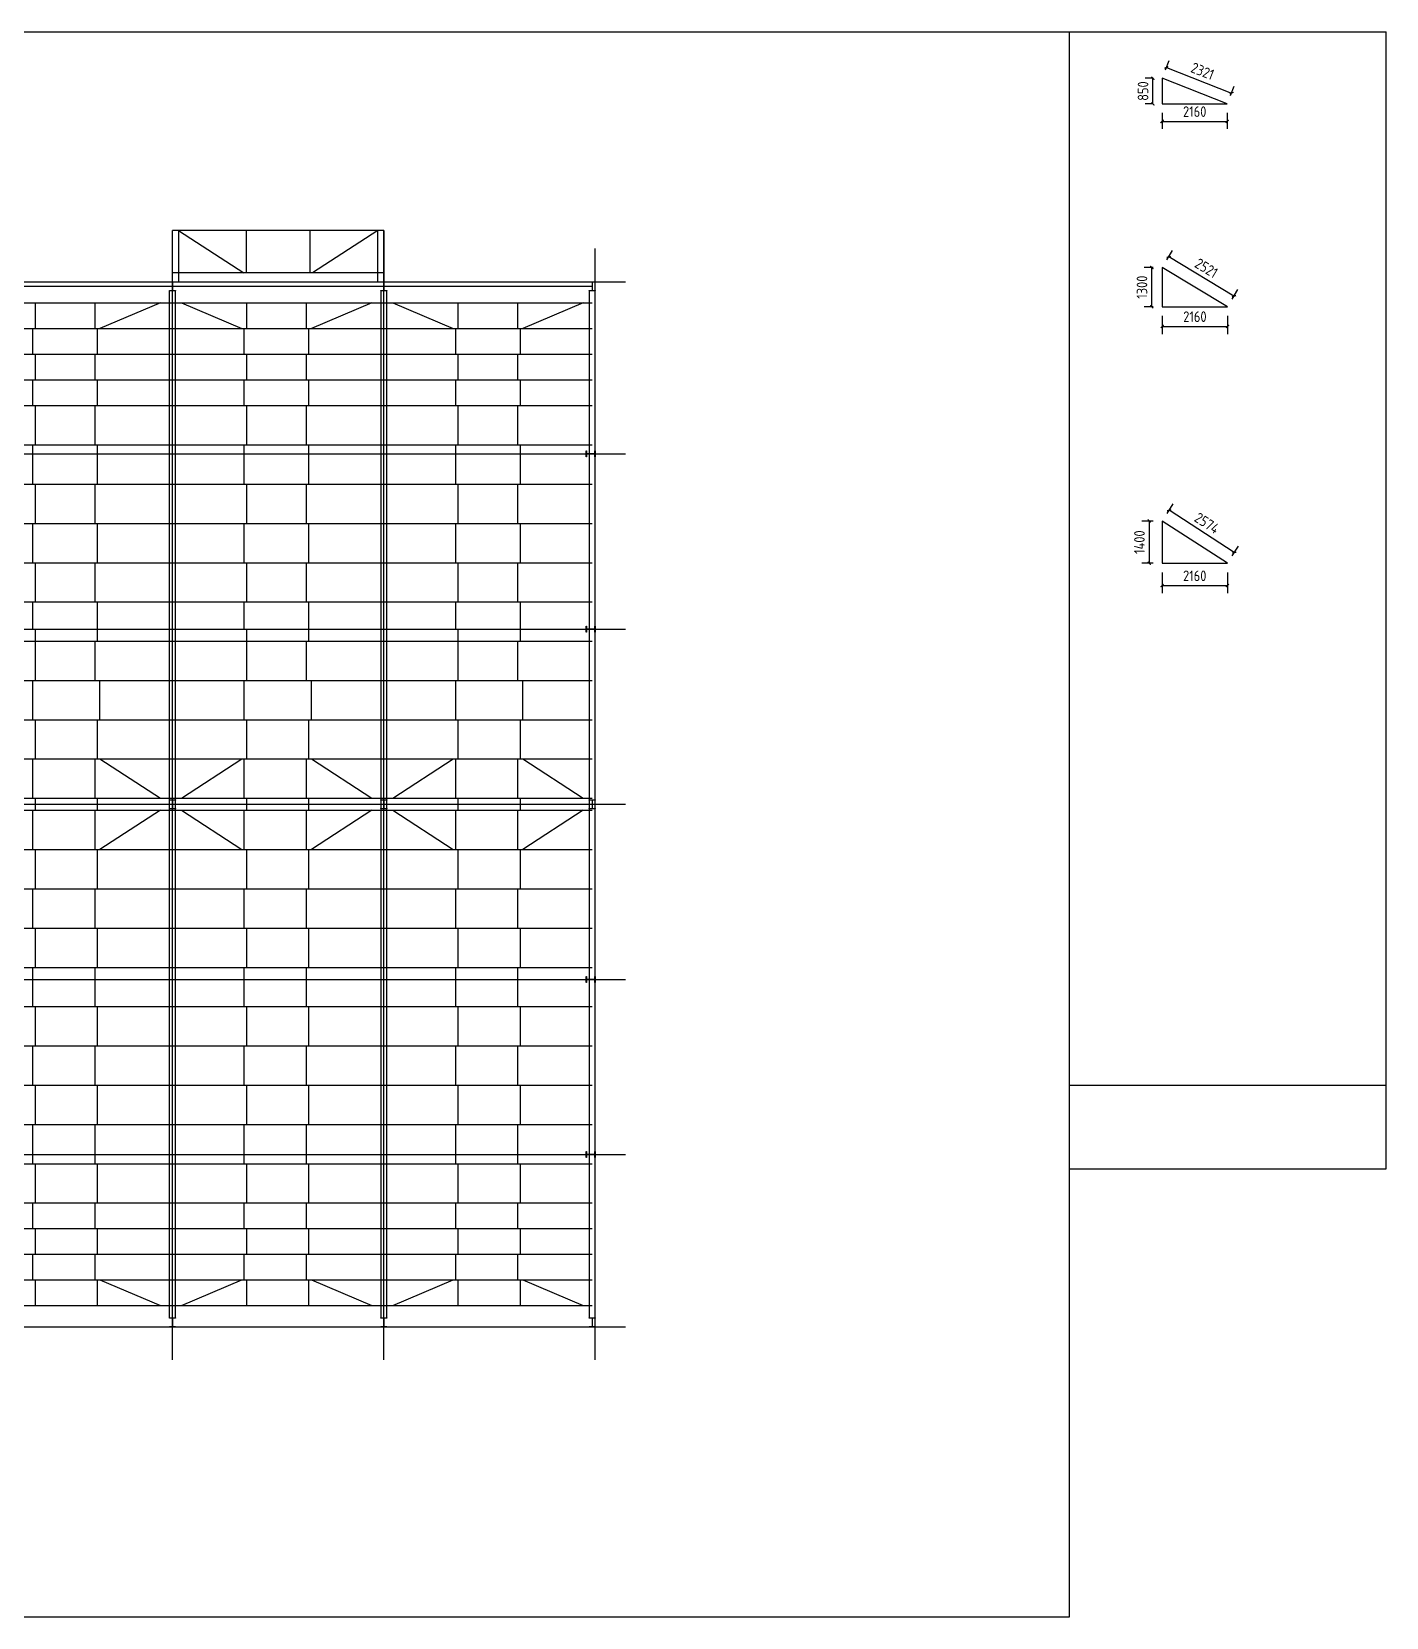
# Model space of a CAD drawing. Extents: x 102162 to 621267, y -39398 to 328893.
# Drawn here: x 409359 to 454212, y 2602 to 55102 of the extents above; entities that cross this region are included whole.
import ezdxf

# ---------------------------------------------------------------- set-up
doc = ezdxf.new("R2010")
doc.units = 0
doc.header["$LTSCALE"] = 1000
doc.header["$MEASUREMENT"] = 0
doc.linetypes.add('DOTE', pattern=[2.42, 2, -0.2, 0.02, -0.2])
doc.layers.add('DOTE', color=1, linetype='Continuous')
doc.styles.get("Standard").update_dxf_attribs({"font": 'gbenor.shx', "bigfont": 'gbcbig.shx'})
doc.dimstyles.get("Standard").update_dxf_attribs({"dimscale": 100, "dimtxt": 3.5, "dimasz": 1, "dimexe": 2.5, "dimexo": 3, "dimgap": 1.5, "dimtad": 1, "dimdec": 0, "dimzin": 0, "dimdsep": 46, "dimtxsty": 'Standard', "dimblk": 'ARCHTICK', "dimcen": 0.09, "dimadec": 0, "dimazin": 0, "dimtfac": 1, "dimtdec": 0, "dimtix": 1, "dimtmove": 2, "dimatfit": 3, "dimfxl": 1, "dimtolj": 1, "dimtzin": 0, "dimarcsym": 0})

# ---------------------------------------------------------------- blocks, each defined once
blk = doc.blocks.new('_ArchTick')
at = {"color": 0, "linetype": 'ByBlock', "const_width": 0.4}
blk.add_lwpolyline([(-0.5, -0.5), (0.5, 0.5)], dxfattribs=at)
blk = doc.blocks.new('*D3159')
at = {"color": 0, "lineweight": -2}
for p, q in [((446488, 53561), (446232, 53561)), ((446482, 52711), (446482, 53561)), ((446488, 52711), (446232, 52711))]:
    blk.add_line(p, q, dxfattribs=at)
at = {"layer": 'Defpoints', "color": 0}
for p in [(446482, 53561), (446788, 53561), (446788, 52711)]:
    blk.add_point(p, dxfattribs=at)
at = {"color": 0, "lineweight": -2, "xscale": 100, "yscale": 100, "zscale": 100}
for p, rotation in [((446482, 53561), 90), ((446482, 52711), 270)]:
    blk.add_blockref('_ArchTick', p, dxfattribs=dict(at, rotation=rotation))
at = {"color": 0, "insert": (446157, 53136), "char_height": 350, "attachment_point": 5, "rotation": 90}
blk.add_mtext('\\A1;850', dxfattribs=at)
blk = doc.blocks.new('*D3160')
at = {"color": 0, "lineweight": -2}
for p, q in [((446788, 52411), (446788, 51881)), ((446788, 52131), (448948, 52131)), ((448948, 52411), (448948, 51881))]:
    blk.add_line(p, q, dxfattribs=at)
at = {"layer": 'Defpoints', "color": 0}
for p in [(446788, 52711), (448948, 52711), (448948, 52131)]:
    blk.add_point(p, dxfattribs=at)
at = {"color": 0, "lineweight": -2, "xscale": 100, "yscale": 100, "zscale": 100, "rotation": 180}
blk.add_blockref('_ArchTick', (446788, 52131), dxfattribs=at)
at = {"color": 0, "lineweight": -2, "xscale": 100, "yscale": 100, "zscale": 100}
blk.add_blockref('_ArchTick', (448948, 52131), dxfattribs=at)
at = {"color": 0, "insert": (447868, 52456), "char_height": 350, "attachment_point": 5}
blk.add_mtext('\\A1;2160', dxfattribs=at)
blk = doc.blocks.new('*D3161')
at = {"color": 0, "lineweight": -2}
for p, q in [((446898, 53840), (447020, 54152)), ((446929, 53920), (449089, 53070)), ((449058, 52990), (449180, 53302))]:
    blk.add_line(p, q, dxfattribs=at)
at = {"layer": 'Defpoints', "color": 0}
for p in [(446788, 53561), (449089, 53070), (448948, 52711)]:
    blk.add_point(p, dxfattribs=at)
at = {"color": 0, "lineweight": -2, "xscale": 100, "yscale": 100, "zscale": 100}
for p, rotation in [((446929, 53920), 158.519443524966), ((449089, 53070), 338.5194435249659)]:
    blk.add_blockref('_ArchTick', p, dxfattribs=dict(at, rotation=rotation))
at = {"color": 0, "insert": (448128, 53797), "char_height": 350, "attachment_point": 5, "rotation": 338.5194}
blk.add_mtext('\\A1;2321', dxfattribs=at)
blk = doc.blocks.new('*D3162')
at = {"color": 0, "lineweight": -2}
for p, q in [((446495, 47293), (446197, 47293)), ((446447, 45993), (446447, 47293)), ((446495, 45993), (446197, 45993))]:
    blk.add_line(p, q, dxfattribs=at)
at = {"layer": 'Defpoints', "color": 0}
for p in [(446447, 47293), (446795, 47293), (446795, 45993)]:
    blk.add_point(p, dxfattribs=at)
at = {"color": 0, "lineweight": -2, "xscale": 100, "yscale": 100, "zscale": 100}
for p, rotation in [((446447, 47293), 90), ((446447, 45993), 270)]:
    blk.add_blockref('_ArchTick', p, dxfattribs=dict(at, rotation=rotation))
at = {"color": 0, "insert": (446122, 46643), "char_height": 350, "attachment_point": 5, "rotation": 90}
blk.add_mtext('\\A1;1300', dxfattribs=at)
blk = doc.blocks.new('*D3163')
at = {"color": 0, "lineweight": -2}
for p, q in [((446795, 45693), (446795, 45091)), ((448955, 45693), (448955, 45091)), ((446795, 45341), (448955, 45341))]:
    blk.add_line(p, q, dxfattribs=at)
at = {"layer": 'Defpoints', "color": 0}
for p in [(446795, 45993), (448955, 45993), (448955, 45341)]:
    blk.add_point(p, dxfattribs=at)
at = {"color": 0, "lineweight": -2, "xscale": 100, "yscale": 100, "zscale": 100, "rotation": 180}
blk.add_blockref('_ArchTick', (446795, 45341), dxfattribs=at)
at = {"color": 0, "lineweight": -2, "xscale": 100, "yscale": 100, "zscale": 100}
blk.add_blockref('_ArchTick', (448955, 45341), dxfattribs=at)
at = {"color": 0, "insert": (447875, 45666), "char_height": 350, "attachment_point": 5}
blk.add_mtext('\\A1;2160', dxfattribs=at)
blk = doc.blocks.new('*D3164')
at = {"color": 0, "lineweight": -2}
for p, q in [((446950, 47550), (447138, 47861)), ((449169, 46347), (447009, 47647)), ((449110, 46250), (449298, 46561))]:
    blk.add_line(p, q, dxfattribs=at)
at = {"layer": 'Defpoints', "color": 0}
for p in [(446795, 47293), (447009, 47647), (448955, 45993)]:
    blk.add_point(p, dxfattribs=at)
at = {"color": 0, "lineweight": -2, "xscale": 100, "yscale": 100, "zscale": 100}
for p, rotation in [((447009, 47647), 148.9582900745114), ((449169, 46347), 328.9582900745114)]:
    blk.add_blockref('_ArchTick', p, dxfattribs=dict(at, rotation=rotation))
at = {"color": 0, "insert": (448256, 47276), "char_height": 350, "attachment_point": 5, "rotation": 328.9583}
blk.add_mtext('\\A1;2521', dxfattribs=at)
blk = doc.blocks.new('*D3165')
at = {"color": 0, "lineweight": -2}
for p, q in [((446489, 38900), (446112, 38900)), ((446362, 38900), (446362, 37500)), ((446489, 37500), (446112, 37500))]:
    blk.add_line(p, q, dxfattribs=at)
at = {"layer": 'Defpoints', "color": 0}
for p in [(446789, 38900), (446362, 37500), (446789, 37500)]:
    blk.add_point(p, dxfattribs=at)
at = {"color": 0, "lineweight": -2, "xscale": 100, "yscale": 100, "zscale": 100}
for p, rotation in [((446362, 38900), 90), ((446362, 37500), 270)]:
    blk.add_blockref('_ArchTick', p, dxfattribs=dict(at, rotation=rotation))
at = {"color": 0, "insert": (446037, 38200), "char_height": 350, "attachment_point": 5, "rotation": 90}
blk.add_mtext('\\A1;1400', dxfattribs=at)
blk = doc.blocks.new('*D3166')
at = {"color": 0, "lineweight": -2}
for p, q in [((446789, 37200), (446789, 36510)), ((446789, 36760), (448949, 36760)), ((448949, 37200), (448949, 36510))]:
    blk.add_line(p, q, dxfattribs=at)
at = {"layer": 'Defpoints', "color": 0}
for p in [(446789, 37500), (448949, 37500), (448949, 36760)]:
    blk.add_point(p, dxfattribs=at)
at = {"color": 0, "lineweight": -2, "xscale": 100, "yscale": 100, "zscale": 100, "rotation": 180}
blk.add_blockref('_ArchTick', (446789, 36760), dxfattribs=at)
at = {"color": 0, "lineweight": -2, "xscale": 100, "yscale": 100, "zscale": 100}
blk.add_blockref('_ArchTick', (448949, 36760), dxfattribs=at)
at = {"color": 0, "insert": (447869, 37085), "char_height": 350, "attachment_point": 5}
blk.add_mtext('\\A1;2160', dxfattribs=at)
blk = doc.blocks.new('*D3167')
at = {"color": 0, "lineweight": -2}
for p, q in [((446952, 39152), (447156, 39466)), ((449180, 37856), (447020, 39256)), ((449112, 37752), (449316, 38066))]:
    blk.add_line(p, q, dxfattribs=at)
at = {"layer": 'Defpoints', "color": 0}
for p in [(446789, 38900), (447020, 39256), (448949, 37500)]:
    blk.add_point(p, dxfattribs=at)
at = {"color": 0, "lineweight": -2, "xscale": 100, "yscale": 100, "zscale": 100}
for p, rotation in [((447020, 39256), 147.0507848834096), ((449180, 37856), 327.0507848834096)]:
    blk.add_blockref('_ArchTick', p, dxfattribs=dict(at, rotation=rotation))
at = {"color": 0, "insert": (448276, 38829), "char_height": 350, "attachment_point": 5, "rotation": 327.0508}
blk.add_mtext('\\A1;2574', dxfattribs=at)

msp = doc.modelspace()

# ---------------------------------------------------------------- linework, layer by layer
for p, q in [((443711.7, 55101.7), (454211.7, 55101.7)), ((454211.7, 17451.7), (454211.7, 55101.7)), ((446787.8, 53561.3), (446787.8, 52711.3)), ((448947.8, 52711.3), (446787.8, 53561.3)), ((446787.8, 52711.3), (448947.8, 52711.3)), ((414019.4, 46821.1), (414019.4, 48521.1)), ((421019.4, 48521.1), (421019.4, 46821.1)), ((446795.4, 47292.6), (446795.4, 45992.6)), ((448955.4, 45992.6), (446795.4, 47292.6)), ((386122.4, 46121.1), (427916.4, 46121.1)), ((446795.4, 45992.6), (448955.4, 45992.6)), ((386122.4, 45271.1), (427916.4, 45271.1)), ((386122.4, 44421.1), (427916.4, 44421.1)), ((386122.4, 43571.1), (427916.4, 43571.1)), ((386122.4, 42721.1), (427916.4, 42721.1)), ((386122.4, 41421.1), (427916.4, 41421.1)), ((386122.4, 40121.1), (427916.4, 40121.1)), ((446788.7, 38899.9), (446788.7, 37499.9)), ((448948.7, 37499.9), (446788.7, 38899.9)), ((386122.4, 38821.1), (427916.4, 38821.1)), ((386122.4, 37521.1), (427916.4, 37521.1)), ((446788.7, 37499.9), (448948.7, 37499.9)), ((386122.4, 36221.1), (427916.4, 36221.1)), ((386122.4, 34921.1), (427916.4, 34921.1)), ((386122.4, 33621.1), (427916.4, 33621.1)), ((386122.4, 32321.1), (427916.4, 32321.1)), ((386122.4, 31021.1), (427916.4, 31021.1)), ((386122.4, 29721.1), (427916.4, 29721.1)), ((386122.4, 29321.1), (427916.4, 29321.1)), ((386122.4, 28021.1), (427916.4, 28021.1)), ((386122.4, 26721.1), (427916.4, 26721.1)), ((386122.4, 25421.1), (427916.4, 25421.1)), ((386122.4, 24121.1), (427916.4, 24121.1)), ((386122.4, 22821.1), (427916.4, 22821.1)), ((386122.4, 21521.1), (427916.4, 21521.1)), ((386122.4, 20221.1), (427916.4, 20221.1)), ((386122.4, 18921.1), (427916.4, 18921.1)), ((386122.4, 17621.1), (427916.4, 17621.1)), ((386122.4, 16321.1), (427916.4, 16321.1)), ((386122.4, 15471.1), (427916.4, 15471.1)), ((386122.4, 14621.1), (427916.4, 14621.1)), ((386122.4, 13771.1), (427916.4, 13771.1)), ((386122.4, 12921.1), (427916.4, 12921.1))]:
    msp.add_line(p, q)
at = {"color": 0}
for p, q in [((421019.4, 48521.1), (414019.4, 48521.1)), ((414219.4, 48521.1), (414219.4, 46821.1)), ((420819.4, 46821.1), (420819.4, 48521.1)), ((421019.4, 46821.1), (421019.4, 48521.1)), ((421019.4, 47121.1), (414019.4, 47121.1))]:
    msp.add_line(p, q, dxfattribs=at)
at = {"color": 6}
for p, q in [((414219.4, 48521.1), (416379.4, 47121.1)), ((416459.4, 48521.1), (416459.4, 47121.1)), ((418579.4, 47121.1), (418579.4, 48521.1)), ((420819.4, 48521.1), (418659.4, 47121.1)), ((409479.4, 45271.1), (409479.4, 46121.1)), ((411459.4, 45271.1), (411459.4, 46121.1)), ((413619.4, 46121.1), (411619.4, 45271.1)), ((414319.4, 46121.1), (416319.4, 45271.1)), ((416479.4, 45271.1), (416479.4, 46121.1)), ((418459.4, 45271.1), (418459.4, 46121.1)), ((420619.4, 46121.1), (418619.4, 45271.1)), ((421319.4, 46121.1), (423319.4, 45271.1)), ((423479.4, 45271.1), (423479.4, 46121.1)), ((425459.4, 45271.1), (425459.4, 46121.1)), ((427619.4, 46121.1), (425619.4, 45271.1)), ((409399.4, 44421.1), (409399.4, 45271.1)), ((411539.4, 44421.1), (411539.4, 45271.1)), ((416399.4, 44421.1), (416399.4, 45271.1)), ((418539.4, 44421.1), (418539.4, 45271.1)), ((423399.4, 44421.1), (423399.4, 45271.1)), ((425539.4, 44421.1), (425539.4, 45271.1)), ((409479.4, 43571.1), (409479.4, 44421.1)), ((411459.4, 43571.1), (411459.4, 44421.1)), ((416479.4, 43571.1), (416479.4, 44421.1)), ((418459.4, 43571.1), (418459.4, 44421.1)), ((423479.4, 43571.1), (423479.4, 44421.1)), ((425459.4, 43571.1), (425459.4, 44421.1)), ((409399.4, 42721.1), (409399.4, 43571.1)), ((411539.4, 42721.1), (411539.4, 43571.1)), ((416399.4, 42721.1), (416399.4, 43571.1)), ((418539.4, 42721.1), (418539.4, 43571.1)), ((423399.4, 42721.1), (423399.4, 43571.1)), ((425539.4, 42721.1), (425539.4, 43571.1)), ((409479.4, 41421.1), (409479.4, 42721.1)), ((411459.4, 41421.1), (411459.4, 42721.1)), ((416479.4, 41421.1), (416479.4, 42721.1)), ((418459.4, 41421.1), (418459.4, 42721.1)), ((423479.4, 41421.1), (423479.4, 42721.1)), ((425459.4, 41421.1), (425459.4, 42721.1)), ((409399.4, 40121.1), (409399.4, 41421.1)), ((411539.4, 40121.1), (411539.4, 41421.1)), ((416399.4, 40121.1), (416399.4, 41421.1)), ((418539.4, 40121.1), (418539.4, 41421.1)), ((423399.4, 40121.1), (423399.4, 41421.1)), ((425539.4, 40121.1), (425539.4, 41421.1)), ((409479.4, 38821.1), (409479.4, 40121.1)), ((411459.4, 38821.1), (411459.4, 40121.1)), ((416479.4, 38821.1), (416479.4, 40121.1)), ((418459.4, 38821.1), (418459.4, 40121.1)), ((423479.4, 38821.1), (423479.4, 40121.1)), ((425459.4, 38821.1), (425459.4, 40121.1)), ((409399.4, 37521.1), (409399.4, 38821.1)), ((411539.4, 37521.1), (411539.4, 38821.1)), ((416399.4, 37521.1), (416399.4, 38821.1)), ((418539.4, 37521.1), (418539.4, 38821.1)), ((423399.4, 37521.1), (423399.4, 38821.1)), ((425539.4, 37521.1), (425539.4, 38821.1)), ((409479.4, 36221.1), (409479.4, 37521.1)), ((411459.4, 36221.1), (411459.4, 37521.1)), ((416479.4, 36221.1), (416479.4, 37521.1)), ((418459.4, 36221.1), (418459.4, 37521.1)), ((423479.4, 36221.1), (423479.4, 37521.1)), ((425459.4, 36221.1), (425459.4, 37521.1)), ((409399.4, 35321.1), (409399.4, 36221.1)), ((411539.4, 34921.1), (411539.4, 36221.1)), ((416399.4, 35321.1), (416399.4, 36221.1)), ((418539.4, 34921.1), (418539.4, 36221.1)), ((423399.4, 35321.1), (423399.4, 36221.1)), ((425539.4, 34921.1), (425539.4, 36221.1)), ((409479.4, 33621.1), (409479.4, 35321.1)), ((416479.4, 33621.1), (416479.4, 35321.1)), ((423479.4, 33621.1), (423479.4, 35321.1)), ((411459.4, 33621.1), (411459.4, 34921.1)), ((418459.4, 33621.1), (418459.4, 34921.1)), ((425459.4, 33621.1), (425459.4, 34921.1)), ((409399.4, 32321.1), (409399.4, 33621.1)), ((411619.4, 32321.1), (411619.4, 33621.1)), ((416399.4, 32321.1), (416399.4, 33621.1)), ((418619.4, 32321.1), (418619.4, 33621.1)), ((423399.4, 32321.1), (423399.4, 33621.1)), ((425619.4, 32321.1), (425619.4, 33621.1)), ((409479.4, 31021.1), (409479.4, 32321.1)), ((411539.4, 31021.1), (411539.4, 32321.1)), ((416479.4, 31021.1), (416479.4, 32321.1)), ((418539.4, 31021.1), (418539.4, 32321.1)), ((423479.4, 31021.1), (423479.4, 32321.1)), ((425539.4, 31021.1), (425539.4, 32321.1)), ((409399.4, 29721.1), (409399.4, 31021.1)), ((411459.4, 29721.1), (411459.4, 31021.1)), ((411619.4, 31021.1), (413619.4, 29721.1)), ((414319.4, 29721.1), (416319.4, 31021.1)), ((416399.4, 29721.1), (416399.4, 31021.1)), ((418459.4, 29721.1), (418459.4, 31021.1)), ((418619.4, 31021.1), (420619.4, 29721.1)), ((421319.4, 29721.1), (423319.4, 31021.1)), ((423399.4, 29721.1), (423399.4, 31021.1)), ((425459.4, 29721.1), (425459.4, 31021.1)), ((425619.4, 31021.1), (427619.4, 29721.1)), ((409479.4, 29321.1), (409479.4, 29721.1)), ((411539.4, 29321.1), (411539.4, 29721.1)), ((416479.4, 29321.1), (416479.4, 29721.1)), ((418539.4, 29321.1), (418539.4, 29721.1)), ((423479.4, 29321.1), (423479.4, 29721.1)), ((425539.4, 29321.1), (425539.4, 29721.1)), ((409399.4, 28021.1), (409399.4, 29321.1)), ((411459.4, 28021.1), (411459.4, 29321.1)), ((413619.4, 29321.1), (411619.4, 28021.1)), ((414319.4, 29321.1), (416319.4, 28021.1)), ((416399.4, 28021.1), (416399.4, 29321.1)), ((418459.4, 28021.1), (418459.4, 29321.1)), ((420619.4, 29321.1), (418619.4, 28021.1)), ((421319.4, 29321.1), (423319.4, 28021.1)), ((423399.4, 28021.1), (423399.4, 29321.1)), ((425459.4, 28021.1), (425459.4, 29321.1)), ((427619.4, 29321.1), (425619.4, 28021.1)), ((409479.4, 26721.1), (409479.4, 28021.1)), ((411539.4, 26721.1), (411539.4, 28021.1)), ((416479.4, 26721.1), (416479.4, 28021.1)), ((418539.4, 26721.1), (418539.4, 28021.1)), ((423479.4, 26721.1), (423479.4, 28021.1)), ((425539.4, 26721.1), (425539.4, 28021.1)), ((409399.4, 25421.1), (409399.4, 26721.1)), ((411459.4, 25421.1), (411459.4, 26721.1)), ((416399.4, 25421.1), (416399.4, 26721.1)), ((418459.4, 25421.1), (418459.4, 26721.1)), ((423399.4, 25421.1), (423399.4, 26721.1)), ((425459.4, 25421.1), (425459.4, 26721.1)), ((409479.4, 24121.1), (409479.4, 25421.1)), ((411539.4, 24121.1), (411539.4, 25421.1)), ((416479.4, 24121.1), (416479.4, 25421.1)), ((418539.4, 24121.1), (418539.4, 25421.1)), ((423479.4, 24121.1), (423479.4, 25421.1)), ((425539.4, 24121.1), (425539.4, 25421.1)), ((409399.4, 22821.1), (409399.4, 24121.1)), ((411459.4, 22821.1), (411459.4, 24121.1)), ((416399.4, 22821.1), (416399.4, 24121.1)), ((418459.4, 22821.1), (418459.4, 24121.1)), ((423399.4, 22821.1), (423399.4, 24121.1)), ((425459.4, 22821.1), (425459.4, 24121.1)), ((409479.4, 21521.1), (409479.4, 22821.1)), ((411539.4, 21521.1), (411539.4, 22821.1)), ((416479.4, 21521.1), (416479.4, 22821.1)), ((418539.4, 21521.1), (418539.4, 22821.1)), ((423479.4, 21521.1), (423479.4, 22821.1)), ((425539.4, 21521.1), (425539.4, 22821.1)), ((409399.4, 20221.1), (409399.4, 21521.1)), ((411459.4, 20221.1), (411459.4, 21521.1)), ((416399.4, 20221.1), (416399.4, 21521.1)), ((418459.4, 20221.1), (418459.4, 21521.1)), ((423399.4, 20221.1), (423399.4, 21521.1)), ((425459.4, 20221.1), (425459.4, 21521.1)), ((409479.4, 18921.1), (409479.4, 20221.1)), ((411539.4, 18921.1), (411539.4, 20221.1)), ((416479.4, 18921.1), (416479.4, 20221.1)), ((418539.4, 18921.1), (418539.4, 20221.1)), ((423479.4, 18921.1), (423479.4, 20221.1)), ((425539.4, 18921.1), (425539.4, 20221.1)), ((409399.4, 17621.1), (409399.4, 18921.1)), ((411459.4, 17621.1), (411459.4, 18921.1)), ((416399.4, 17621.1), (416399.4, 18921.1)), ((418459.4, 17621.1), (418459.4, 18921.1)), ((423399.4, 17621.1), (423399.4, 18921.1)), ((425459.4, 17621.1), (425459.4, 18921.1)), ((409479.4, 16321.1), (409479.4, 17621.1)), ((411539.4, 16321.1), (411539.4, 17621.1)), ((416479.4, 16321.1), (416479.4, 17621.1)), ((418539.4, 16321.1), (418539.4, 17621.1)), ((423479.4, 16321.1), (423479.4, 17621.1)), ((425539.4, 16321.1), (425539.4, 17621.1)), ((409399.4, 15471.1), (409399.4, 16321.1)), ((411459.4, 15471.1), (411459.4, 16321.1)), ((416399.4, 15471.1), (416399.4, 16321.1)), ((418459.4, 15471.1), (418459.4, 16321.1)), ((423399.4, 15471.1), (423399.4, 16321.1)), ((425459.4, 15471.1), (425459.4, 16321.1)), ((409479.4, 14621.1), (409479.4, 15471.1)), ((411539.4, 14621.1), (411539.4, 15471.1)), ((416479.4, 14621.1), (416479.4, 15471.1)), ((418539.4, 14621.1), (418539.4, 15471.1)), ((423479.4, 14621.1), (423479.4, 15471.1)), ((425539.4, 14621.1), (425539.4, 15471.1)), ((409399.4, 13771.1), (409399.4, 14621.1)), ((411459.4, 13771.1), (411459.4, 14621.1)), ((416399.4, 13771.1), (416399.4, 14621.1)), ((418459.4, 13771.1), (418459.4, 14621.1)), ((423399.4, 13771.1), (423399.4, 14621.1)), ((425459.4, 13771.1), (425459.4, 14621.1)), ((409479.4, 12921.1), (409479.4, 13771.1)), ((411539.4, 12921.1), (411539.4, 13771.1)), ((411619.4, 13771.1), (413619.4, 12921.1)), ((414319.4, 12921.1), (416319.4, 13771.1)), ((416479.4, 12921.1), (416479.4, 13771.1)), ((418539.4, 12921.1), (418539.4, 13771.1)), ((418619.4, 13771.1), (420619.4, 12921.1)), ((421319.4, 12921.1), (423319.4, 13771.1)), ((423479.4, 12921.1), (423479.4, 13771.1)), ((425539.4, 12921.1), (425539.4, 13771.1)), ((425619.4, 13771.1), (427619.4, 12921.1))]:
    msp.add_line(p, q, dxfattribs=at)
at = {"color": 4}
for p, q in [((413919.4, 46811.1), (413919.4, 46821.1)), ((413919.4, 46821.1), (414019.4, 46821.1)), ((414119.4, 46811.1), (413919.4, 46811.1)), ((414019.4, 46821.1), (414119.4, 46821.1)), ((414119.4, 46821.1), (414119.4, 46811.1)), ((420919.4, 46811.1), (420919.4, 46821.1)), ((420919.4, 46821.1), (421019.4, 46821.1)), ((421119.4, 46811.1), (420919.4, 46811.1)), ((421019.4, 46821.1), (421119.4, 46821.1)), ((421119.4, 46821.1), (421119.4, 46811.1)), ((427819.4, 46811.1), (427819.4, 46821.1)), ((427819.4, 46821.1), (427919.4, 46821.1)), ((428019.4, 46811.1), (427819.4, 46811.1)), ((427919.4, 46821.1), (428019.4, 46821.1)), ((428019.4, 46821.1), (428019.4, 46811.1)), ((413919.4, 46521.1), (413919.4, 46531.1)), ((413919.4, 46531.1), (414119.4, 46531.1)), ((414019.4, 46521.1), (413919.4, 46521.1)), ((413919.4, 12521.1), (413919.4, 46521.1)), ((414119.4, 46521.1), (414019.4, 46521.1)), ((414119.4, 46531.1), (414119.4, 46521.1)), ((414119.4, 12521.1), (414119.4, 46521.1)), ((420919.4, 46521.1), (420919.4, 46531.1)), ((420919.4, 46531.1), (421119.4, 46531.1)), ((421019.4, 46521.1), (420919.4, 46521.1)), ((420919.4, 46521.1), (420919.4, 12521.1)), ((421119.4, 46521.1), (421019.4, 46521.1)), ((421119.4, 46531.1), (421119.4, 46521.1)), ((421119.4, 12521.1), (421119.4, 46521.1)), ((427819.4, 46521.1), (427819.4, 46531.1)), ((427819.4, 46531.1), (428019.4, 46531.1)), ((427919.4, 46521.1), (427819.4, 46521.1)), ((427819.4, 46521.1), (427819.4, 12521.1)), ((428019.4, 46521.1), (427919.4, 46521.1)), ((428019.4, 46531.1), (428019.4, 46521.1)), ((428019.4, 12521.1), (428019.4, 46521.1)), ((427719.4, 41121.1), (427719.4, 41221.1)), ((427719.4, 41221.1), (427729.4, 41221.1)), ((427719.4, 41021.1), (427719.4, 41121.1)), ((427729.4, 41021.1), (427719.4, 41021.1)), ((427729.4, 41221.1), (427729.4, 41021.1)), ((428009.4, 41021.1), (428009.4, 41221.1)), ((428009.4, 41221.1), (428019.4, 41221.1)), ((428019.4, 41021.1), (428009.4, 41021.1)), ((428019.4, 41221.1), (428019.4, 41121.1)), ((428019.4, 41121.1), (428019.4, 41021.1)), ((427719.4, 35321.1), (427719.4, 35421.1)), ((427719.4, 35421.1), (427729.4, 35421.1)), ((427719.4, 35221.1), (427719.4, 35321.1)), ((427729.4, 35221.1), (427719.4, 35221.1)), ((427729.4, 35421.1), (427729.4, 35221.1)), ((428009.4, 35221.1), (428009.4, 35421.1)), ((428009.4, 35421.1), (428019.4, 35421.1)), ((428019.4, 35221.1), (428009.4, 35221.1)), ((428019.4, 35421.1), (428019.4, 35321.1)), ((428019.4, 35321.1), (428019.4, 35221.1)), ((413919.4, 29661.1), (413919.4, 29671.1)), ((413919.4, 29671.1), (414019.4, 29671.1)), ((414119.4, 29661.1), (413919.4, 29661.1)), ((414019.4, 29671.1), (414119.4, 29671.1)), ((414119.4, 29671.1), (414119.4, 29661.1)), ((420919.4, 29661.1), (420919.4, 29671.1)), ((420919.4, 29671.1), (421019.4, 29671.1)), ((421119.4, 29661.1), (420919.4, 29661.1)), ((421019.4, 29671.1), (421119.4, 29671.1)), ((421119.4, 29671.1), (421119.4, 29661.1)), ((427819.4, 29661.1), (427819.4, 29671.1)), ((427819.4, 29671.1), (427919.4, 29671.1)), ((428019.4, 29661.1), (427819.4, 29661.1)), ((427919.4, 29671.1), (428019.4, 29671.1)), ((428019.4, 29671.1), (428019.4, 29661.1)), ((413919.4, 29371.1), (413919.4, 29381.1)), ((413919.4, 29381.1), (414119.4, 29381.1)), ((414019.4, 29371.1), (413919.4, 29371.1)), ((414119.4, 29371.1), (414019.4, 29371.1)), ((414119.4, 29381.1), (414119.4, 29371.1)), ((420919.4, 29371.1), (420919.4, 29381.1)), ((420919.4, 29381.1), (421119.4, 29381.1)), ((421019.4, 29371.1), (420919.4, 29371.1)), ((421119.4, 29371.1), (421019.4, 29371.1)), ((421119.4, 29381.1), (421119.4, 29371.1)), ((427819.4, 29371.1), (427819.4, 29381.1)), ((427819.4, 29381.1), (428019.4, 29381.1)), ((427919.4, 29371.1), (427819.4, 29371.1)), ((428019.4, 29371.1), (427919.4, 29371.1)), ((428019.4, 29381.1), (428019.4, 29371.1)), ((427719.4, 23721.1), (427719.4, 23821.1)), ((427719.4, 23821.1), (427729.4, 23821.1)), ((427719.4, 23621.1), (427719.4, 23721.1)), ((427729.4, 23821.1), (427729.4, 23621.1)), ((428009.4, 23621.1), (428009.4, 23821.1)), ((428009.4, 23821.1), (428019.4, 23821.1)), ((428019.4, 23821.1), (428019.4, 23721.1)), ((428019.4, 23721.1), (428019.4, 23621.1)), ((427729.4, 23621.1), (427719.4, 23621.1)), ((428019.4, 23621.1), (428009.4, 23621.1)), ((427719.4, 17921.1), (427719.4, 18021.1)), ((427719.4, 18021.1), (427729.4, 18021.1)), ((427719.4, 17821.1), (427719.4, 17921.1)), ((427729.4, 18021.1), (427729.4, 17821.1)), ((428009.4, 17821.1), (428009.4, 18021.1)), ((428009.4, 18021.1), (428019.4, 18021.1)), ((428019.4, 18021.1), (428019.4, 17921.1)), ((428019.4, 17921.1), (428019.4, 17821.1)), ((427729.4, 17821.1), (427719.4, 17821.1)), ((428019.4, 17821.1), (428009.4, 17821.1)), ((413919.4, 12511.1), (413919.4, 12521.1)), ((413919.4, 12521.1), (414019.4, 12521.1)), ((414119.4, 12511.1), (413919.4, 12511.1)), ((413919.4, 12221.1), (413919.4, 12231.1)), ((413919.4, 12231.1), (414119.4, 12231.1)), ((414019.4, 12221.1), (413919.4, 12221.1)), ((414019.4, 12521.1), (414119.4, 12521.1)), ((414119.4, 12221.1), (414019.4, 12221.1)), ((414119.4, 12521.1), (414119.4, 12511.1)), ((414119.4, 12231.1), (414119.4, 12221.1)), ((420919.4, 12511.1), (420919.4, 12521.1)), ((420919.4, 12521.1), (421019.4, 12521.1)), ((421119.4, 12511.1), (420919.4, 12511.1)), ((420919.4, 12221.1), (420919.4, 12231.1)), ((420919.4, 12231.1), (421119.4, 12231.1)), ((421019.4, 12221.1), (420919.4, 12221.1)), ((421019.4, 12521.1), (421119.4, 12521.1)), ((421119.4, 12221.1), (421019.4, 12221.1)), ((421119.4, 12521.1), (421119.4, 12511.1)), ((421119.4, 12231.1), (421119.4, 12221.1)), ((427819.4, 12511.1), (427819.4, 12521.1)), ((427819.4, 12521.1), (427919.4, 12521.1)), ((428019.4, 12511.1), (427819.4, 12511.1)), ((427819.4, 12221.1), (427819.4, 12231.1)), ((427819.4, 12231.1), (428019.4, 12231.1)), ((427919.4, 12221.1), (427819.4, 12221.1)), ((427919.4, 12521.1), (428019.4, 12521.1)), ((428019.4, 12221.1), (427919.4, 12221.1)), ((428019.4, 12521.1), (428019.4, 12511.1)), ((428019.4, 12231.1), (428019.4, 12221.1))]:
    msp.add_line(p, q, dxfattribs=at)
at = {"color": 4, "linetype": 'DOTE'}
for p, q in [((414016.4, 46811.1), (414016.4, 46531.1)), ((414022.4, 46811.1), (414022.4, 46531.1)), ((421016.4, 46811.1), (421016.4, 46531.1)), ((421022.4, 46811.1), (421022.4, 46531.1)), ((427916.4, 46811.1), (427916.4, 46531.1)), ((427922.4, 46811.1), (427922.4, 46531.1)), ((428009.4, 41124.1), (427729.4, 41124.1)), ((428009.4, 41118.1), (427729.4, 41118.1)), ((428009.4, 35324.1), (427729.4, 35324.1)), ((428009.4, 35318.1), (427729.4, 35318.1)), ((414016.4, 29661.1), (414016.4, 29381.1)), ((414022.4, 29661.1), (414022.4, 29381.1)), ((421016.4, 29661.1), (421016.4, 29381.1)), ((421022.4, 29661.1), (421022.4, 29381.1)), ((427916.4, 29661.1), (427916.4, 29381.1)), ((427922.4, 29661.1), (427922.4, 29381.1)), ((428009.4, 23724.1), (427729.4, 23724.1)), ((428009.4, 23718.1), (427729.4, 23718.1)), ((428009.4, 17924.1), (427729.4, 17924.1)), ((428009.4, 17918.1), (427729.4, 17918.1)), ((414016.4, 12511.1), (414016.4, 12231.1)), ((414022.4, 12511.1), (414022.4, 12231.1)), ((421016.4, 12511.1), (421016.4, 12231.1)), ((421022.4, 12511.1), (421022.4, 12231.1)), ((427916.4, 12511.1), (427916.4, 12231.1)), ((427922.4, 12511.1), (427922.4, 12231.1))]:
    msp.add_line(p, q, dxfattribs=at)
at = {"color": 1, "linetype": 'DOTE'}
for p, q in [((414019.4, 46821.1), (414019.4, 46521.1)), ((421019.4, 46821.1), (421019.4, 46521.1)), ((414019.4, 29671.1), (414019.4, 29371.1)), ((421019.4, 29671.1), (421019.4, 29371.1)), ((427919.4, 29671.1), (427919.4, 29371.1)), ((414019.4, 12521.1), (414019.4, 12221.1)), ((421019.4, 12521.1), (421019.4, 12221.1)), ((427919.4, 12521.1), (427919.4, 12221.1))]:
    msp.add_line(p, q, dxfattribs=at)
at = {"color": 2}
for p, q in [((386122.4, 46671.1), (427916.4, 46671.1)), ((421219.4, 41121.1), (427919.4, 41121.1)), ((421119.4, 35321.1), (427919.4, 35321.1)), ((386122.4, 29521.1), (427916.4, 29521.1)), ((421119.4, 23721.1), (427919.4, 23721.1)), ((421119.4, 17921.1), (427919.4, 17921.1))]:
    msp.add_line(p, q, dxfattribs=at)
for points in [[(369461.7, 55101.7), (443711.7, 55101.7), (443711.7, 2601.7), (369461.7, 2601.7)], [(443711.7, 17451.7), (454211.7, 17451.7), (454211.7, 20208), (443711.7, 20208)]]:
    msp.add_lwpolyline(points, close=True)
at = {"layer": 'DOTE'}
for p, q in [((414019.4, 11121.1), (414019.4, 47921.1)), ((421019.4, 11121.1), (421019.4, 47921.1)), ((428019.4, 11121.1), (428019.4, 47921.1)), ((385019.4, 46821.1), (429019.4, 46821.1)), ((385019.4, 41121.1), (429019.4, 41121.1)), ((385019.4, 35321.1), (429019.4, 35321.1)), ((385019.4, 29521.1), (429019.4, 29521.1)), ((385019.4, 23721.1), (429019.4, 23721.1)), ((385019.4, 17921.1), (429019.4, 17921.1)), ((385019.4, 12221.1), (429019.4, 12221.1))]:
    msp.add_line(p, q, dxfattribs=at)

# ---------------------------------------------------------------- dimensions: what is measured, and where the dimension line sits
for p1, p2, distance, picture, middle in [((446787.8, 53561.3), (448947.8, 52711.3), 384.9, '*D3161', (448127.8, 53796.9)), ((446787.8, 52711.3), (446787.8, 53561.3), 305.7, '*D3159', (446157.1, 53136.3)), ((446787.8, 52711.3), (448947.8, 52711.3), -580.4, '*D3160', (447867.8, 52455.9)), ((448955.4, 45992.6), (446795.4, 47292.6), -413.9, '*D3164', (448256.4, 47275.7)), ((446795.4, 45992.6), (446795.4, 47292.6), 348.8, '*D3162', (446121.6, 46642.6)), ((446795.4, 45992.6), (448955.4, 45992.6), -651.9, '*D3163', (447875.4, 45665.7)), ((448948.7, 37499.9), (446788.7, 38899.9), -424.5, '*D3167', (448276.3, 38828.9)), ((446788.7, 38899.9), (446788.7, 37499.9), -427.1, '*D3165', (446036.6, 38199.9)), ((446788.7, 37499.9), (448948.7, 37499.9), -739.7, '*D3166', (447868.7, 37085.2))]:
    dim = msp.add_aligned_dim(p1=p1, p2=p2, distance=distance, dimstyle='Standard')
    dim.commit()
    dim.dimension.update_dxf_attribs({"geometry": picture, "text_midpoint": middle})

doc.saveas('drawing.dxf')
